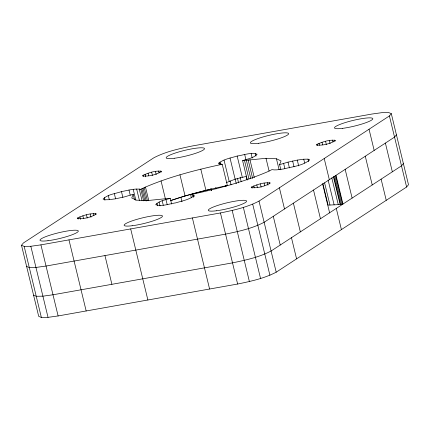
<?xml version="1.0" encoding="UTF-8"?>
<svg xmlns="http://www.w3.org/2000/svg" width="430" height="430" viewBox="0 0 430 430"><rect width="100%" height="100%" fill="white"/><g stroke="black" fill="none" stroke-linecap="round" stroke-linejoin="round"><path stroke-width="0.64" d="M170.576 200.617L185.072 195.94L205.922 190.291L227.336 185.459L222.213 164.287C196.112 169.893 170.097 176.574 145.48 187.055L140.852 189.297C134.343 188.308 127.817 190.474 121.464 191.608C115.369 193.753 107.758 194.258 103.093 199.069L104.802 199.783L109.064 199.708L115.519 198.816L124.786 196.79L133.198 194.29L131.741 197.983L136.353 200.149L146.802 200.633L170.21 198.257L171.608 204.03M280.844 169.764L279.602 164.631L281.064 160.938L276.452 158.772L266.003 158.288L242.601 160.664L247.255 179.912M77.868 217.806L77.26 218.537C83.614 219.192 91.09 217.403 96.417 213.887C90.203 212.974 83.592 215.376 77.868 217.806L78.174 219.09M316.98 144.308L316.378 145.039C322.726 145.695 330.208 143.905 335.534 140.39C329.315 139.476 322.704 141.873 316.98 144.308L317.292 145.593M21.5 245.267L23.387 242.988L153.795 157.815C165.792 151.537 179.202 148.694 192.361 145.963L371.88 114.052L381.974 112.649L388.634 112.536L391.305 113.654L408.5 184.733L406.613 187.012L276.205 272.185C264.208 278.463 250.798 281.306 237.639 284.036L58.12 315.948L48.026 317.351L41.366 317.464L38.695 316.346L21.5 245.267L24.171 246.385L30.831 246.272L40.92 244.869L220.445 212.957C233.603 210.227 247.013 207.384 259.01 201.106L389.413 115.933L391.305 113.654M143.072 175.22L142.464 175.951C148.818 176.606 156.294 174.816 161.621 171.301C155.407 170.387 148.796 172.79 143.072 175.22L143.378 176.504M170.21 198.257C165.356 200.1 159.245 200.617 155.692 204.718C162.126 206.819 169.167 203.772 175.639 202.874C181.804 200.966 188.711 199.928 193.914 195.886L193.86 195.177L190.592 194.634L191.366 197.843M251.776 186.894L251.174 187.62C257.522 188.275 265.004 186.486 270.33 182.97C264.111 182.057 257.505 184.459 251.776 186.894L252.087 188.173M396.428 134.827L394.541 137.111L264.133 222.278C252.136 228.561 238.725 231.404 225.567 234.135L46.048 266.046L35.953 267.444L29.294 267.557L26.622 266.444M403.378 163.556L401.491 165.835L271.083 251.007C259.086 257.285 245.675 260.128 232.517 262.864L52.997 294.776L42.903 296.173L36.244 296.286L33.572 295.173M222.213 164.287L218.945 163.744L218.892 163.034C224.095 158.993 231.001 157.955 237.166 156.047C243.638 155.144 250.679 152.102 257.113 154.203C253.56 158.304 247.449 158.821 242.601 160.664M226.277 182.659L235.14 179.176L246.675 176.295M170.328 200.654L180.874 197.203L181.981 201.772M279.602 164.631L288.019 162.131L297.281 160.105L303.741 159.207L308.004 159.138L309.713 159.852C302.801 165.91 292.464 166.56 283.821 168.899C279.914 169.415 275.888 170.409 271.953 169.624L267.32 171.866C242.708 182.347 216.688 189.028 190.592 194.634M181.519 197.015L195.714 192.936M196.365 192.774L211.211 189.012L211.528 190.318M322.221 184.137L322.656 184.056L329.606 212.785L329.17 212.861M322.86 183.572L328.074 205.121L340.162 204.562L342.963 204.062L336.013 175.332L335.577 175.413L342.527 204.137M389.413 115.933L406.613 187.012M385.393 143.082L392.343 171.812M369.042 129.242L374.164 150.419M381.114 179.143L386.237 200.321M365.274 156.219L372.224 184.948M345.161 169.361L352.111 198.09M334.68 140.029L334.991 141.314M332.546 140.067L333.013 141.991M329.321 140.513L330.095 143.722M334.771 176.236L341.56 204.309M325.564 141.309L326.338 144.518M333.804 176.407L340.598 204.481M333.524 177.138L340.162 204.562M331.793 177.88L338.27 204.648M321.989 142.287L322.608 144.851M324.215 158.519L329.337 179.697M336.287 208.421L341.409 229.599M328.112 180.03L334.115 204.841M318.995 143.324L319.463 145.254M324.591 182.836L329.96 205.035M308.004 159.138L308.627 161.707M313.513 190.028L320.463 218.757M303.741 159.207L304.671 163.061M297.281 160.105L298.678 165.883M292.642 161.03L294.039 166.808M288.019 162.131L289.417 167.904M293.394 203.17L300.344 231.899M283.612 163.352L284.853 168.485M276.452 158.772L279.091 169.678M279.387 187.797L284.51 208.975M291.459 237.699L296.582 258.876M266.003 158.288L269.105 171.119M269.476 182.616L269.787 183.9M267.347 182.653L267.965 185.217M273.276 216.306L280.226 245.035M264.117 183.099L264.735 185.669M255.404 153.488L256.027 156.058M260.36 183.895L261.134 187.104M251.142 153.564L252.227 158.052M256.785 184.873L257.409 187.437M249.938 159.654L254.286 177.617M259.01 201.106L276.205 272.185M248.137 159.879L252.641 178.493M253.791 185.91L254.259 187.835M246.315 160.127L250.814 178.735M244.681 154.456L245.922 159.595M244.466 160.39L248.97 178.998M246.207 176.015L247.159 179.933M252.711 204.169L269.906 275.248M237.166 156.047L242.289 177.219M240.085 177.106L241.192 181.675M237.462 178.251L238.564 182.825M243.358 207.421L260.553 278.5M235.167 179.09L236.269 183.658M230.018 158.003L235.14 179.176M230.114 180.933L231.06 184.852M224.03 160.084L229.152 181.261M232.189 210.48L249.384 281.559M225.696 185.389L226.013 186.695M219.999 162.046L220.622 164.615M218.892 163.034L219.198 164.319M215.742 187.598L216.053 188.904M220.445 212.957L237.639 284.036M211.114 188.937L211.426 190.243M210.893 188.786L211.205 190.087M200.799 169.119L205.922 190.291M193.86 195.177L194.172 196.462M192.721 194.758L193.344 197.327M192.393 217.946L209.587 289.024M179.944 174.768L185.072 195.94M160.766 170.941L161.078 172.226M165.958 199.515L167.2 204.648M158.638 170.979L159.105 172.903M161.046 180.869L165.545 199.477M155.407 171.425L156.187 174.634M162.201 200.805L163.287 205.298M159.116 202.073L160.051 205.922M151.65 172.22L152.43 175.429M156.902 203.256L157.52 205.825M148.076 173.199L148.699 175.768M145.087 174.241L145.705 176.805M145.48 187.055L148.742 200.53M144.233 187.63L147.339 200.466M143.045 188.195L146.152 201.03M141.922 188.754L144.716 200.305M140.852 189.297L143.647 200.848M139.234 189.017L142.029 200.563M136.659 189.033L139.454 200.584M133.214 189.367L135.853 200.278M133.198 194.29L134.44 199.423M128.984 190.022L130.225 195.155M130.682 228.916L147.877 299.995M121.464 191.608L122.862 197.386M114.316 193.564L115.557 198.698M108.328 195.65L109.263 199.499M104.302 197.612L104.92 200.176M95.567 213.527L95.874 214.812M104.952 255.576L111.902 284.3M93.434 213.565L93.901 215.489M90.203 214.011L90.983 217.22M86.446 214.806L87.225 218.015M82.872 215.785L83.495 218.354M79.883 216.827L80.501 219.391M68.972 239.881L86.167 310.965M40.92 244.869L58.12 315.948M30.831 246.272L48.026 317.351M24.171 246.385L41.366 317.464M132.155 225.745A19.715 2.913 -13.6 0 0 162.384 216.451A19.715 2.913 -13.6 0 0 135.369 219.821A19.715 2.913 -13.6 0 0 132.155 225.745M216.306 210.786A19.715 2.913 -13.6 0 0 246.535 201.493A19.715 2.913 -13.6 0 0 219.52 204.863A19.715 2.913 -13.6 0 0 216.306 210.786M48.004 240.703A19.715 2.913 -13.6 0 0 78.233 231.41A19.715 2.913 -13.6 0 0 51.218 234.78A19.715 2.913 -13.6 0 0 48.004 240.703M258.355 143.319A19.715 2.913 -13.6 0 0 288.584 134.031A19.715 2.913 -13.6 0 0 261.569 137.396A19.715 2.913 -13.6 0 0 258.355 143.319M174.204 158.278A19.715 2.913 -13.6 0 0 204.433 148.984A19.715 2.913 -13.6 0 0 177.418 152.354A19.715 2.913 -13.6 0 0 174.204 158.278M342.506 128.36A19.715 2.913 -13.6 0 0 372.735 119.072A19.715 2.913 -13.6 0 0 345.715 122.437A19.715 2.913 -13.6 0 0 342.506 128.36"/></g></svg>
